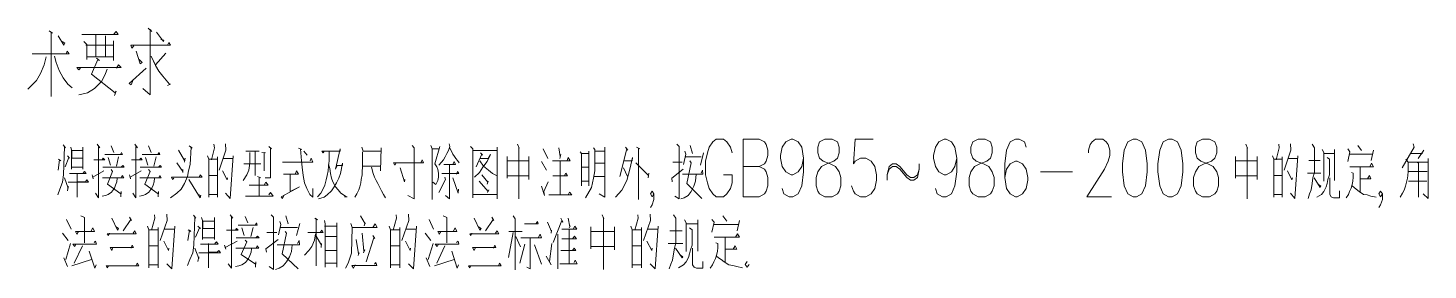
# Model space of a CAD drawing. Header units: millimetres. Extents: x 0 to 829, y 0 to 586.
# Drawn here: x 609.7 to 721.6, y 270.9 to 290.2 of the extents above; entities that cross this region are included whole.
import ezdxf

# ---------------------------------------------------------------- set-up
doc = ezdxf.new("R2010")
doc.units = ezdxf.units.MM

msp = doc.modelspace()

# ---------------------------------------------------------------- linework, layer by layer
at = {"color": 0, "lineweight": 0}
for points in [[(611.378, 289.983333), (611.660222, 289.810472), (611.540278, 289.870444), (611.540278, 284.751639), (611.540278, 288.141833), (610.009222, 288.141833), (612.986667, 288.141833), (612.827917, 288.374667), (612.746778, 288.141833)], [(619.308444, 290.212639), (619.590667, 289.926889), (619.470722, 290.09975), (619.470722, 284.864528), (618.863944, 285.383111)], [(612.101194, 289.581167), (612.545694, 288.833278), (612.626833, 289.006139), (612.42575, 289.122556)], [(613.995611, 289.697583), (616.891917, 289.697583), (616.733167, 289.926889), (616.532083, 289.697583)], [(614.154361, 289.122556), (614.397778, 288.889722), (614.397778, 287.683222), (614.397778, 287.912528), (616.532083, 287.912528), (616.532083, 287.626778), (616.532083, 289.179), (616.532083, 288.833278), (614.316639, 288.833278), (615.120972, 288.833278), (615.120972, 289.637611), (615.120972, 287.912528), (615.8865, 287.912528), (615.8865, 289.581167)], [(618.14075, 288.776833), (617.978472, 288.603972), (617.900861, 288.833278), (621.079389, 288.833278), (620.959444, 289.062583), (620.8395, 288.833278)], [(619.954028, 289.870444), (620.514944, 289.122556), (620.557278, 289.235444), (620.313861, 289.295417)], [(611.134583, 287.912528), (610.975833, 287.281056), (610.693611, 286.589611), (610.372583, 286.014583), (609.688194, 285.326667)], [(611.818972, 287.9725), (611.942444, 287.453917), (612.182333, 286.822444), (612.503361, 286.243889), (612.866722, 285.728833), (613.230083, 285.439556)], [(615.163306, 287.799639), (615.403194, 287.626778), (615.28325, 287.683222), (614.757611, 286.533167), (616.652028, 285.037389), (616.733167, 285.153806), (616.609694, 284.808083)], [(618.341833, 288.374667), (618.662861, 287.3375), (618.825139, 287.453917), (618.58525, 287.683222)], [(620.716028, 288.201806), (619.872889, 287.281056), (619.548333, 287.9725), (619.872889, 287.224611), (620.155111, 286.762472), (620.476139, 286.360306), (620.99825, 285.728833), (621.079389, 285.728833), (620.8395, 285.612417)], [(613.914472, 287.05175), (613.752194, 286.878889), (613.593444, 287.05175), (617.135333, 287.05175), (616.93425, 287.281056), (616.771972, 286.991778)], [(616.006444, 286.935333), (615.8865, 286.589611), (615.604278, 285.958139), (615.001028, 285.383111), (614.436583, 285.037389), (613.752194, 284.864528)], [(618.101944, 286.074556), (617.939667, 285.668861), (617.777389, 285.785278), (619.146167, 286.991778)], [(666.012694, 280.239611), (665.871583, 280.677056), (665.585833, 281.1145), (665.300083, 281.333222), (664.732111, 281.333222), (664.446361, 281.1145), (664.164139, 280.677056), (664.0195, 280.239611), (663.878389, 279.579917), (663.878389, 278.486306), (664.0195, 277.830139), (664.164139, 277.389167), (664.446361, 276.951722), (664.732111, 276.733), (665.300083, 276.733), (665.585833, 276.951722), (665.871583, 277.389167), (666.012694, 277.830139), (666.012694, 278.486306), (665.300083, 278.486306)], [(666.869944, 276.733), (666.869944, 281.333222), (668.150528, 281.333222), (668.577389, 281.1145), (668.7185, 280.895778), (668.863139, 280.458333), (668.863139, 280.020889), (668.7185, 279.579917), (668.577389, 279.361194), (668.150528, 279.142472)], [(671.710056, 279.802167), (671.568944, 279.142472), (671.283194, 278.705028), (670.856333, 278.486306), (670.711694, 278.486306), (670.284833, 278.705028), (670.002611, 279.142472), (669.857972, 279.802167), (669.857972, 280.020889), (670.002611, 280.677056), (670.284833, 281.1145), (670.711694, 281.333222), (670.856333, 281.333222), (671.283194, 281.1145), (671.568944, 280.677056), (671.710056, 279.802167), (671.710056, 278.705028), (671.568944, 277.611417), (671.283194, 276.951722), (670.856333, 276.733), (670.570583, 276.733), (670.143722, 276.951722), (670.002611, 277.389167)], [(677.262778, 281.333222), (675.841083, 281.333222), (675.696444, 279.361194), (675.841083, 279.579917), (676.267944, 279.802167), (676.694806, 279.802167), (677.121667, 279.579917), (677.407417, 279.142472), (677.548528, 278.486306), (677.548528, 278.048861), (677.407417, 277.389167), (677.121667, 276.951722), (676.694806, 276.733), (676.267944, 276.733), (675.841083, 276.951722), (675.696444, 277.170444), (675.555333, 277.611417)], [(683.9585, 279.802167), (683.813861, 279.142472), (683.531639, 278.705028), (683.10125, 278.486306), (682.960139, 278.486306), (682.533278, 278.705028), (682.247528, 279.142472), (682.106417, 279.802167), (682.106417, 280.020889), (682.247528, 280.677056), (682.533278, 281.1145), (682.960139, 281.333222), (683.10125, 281.333222), (683.531639, 281.1145), (683.813861, 280.677056), (683.9585, 279.802167), (683.9585, 278.705028), (683.813861, 277.611417), (683.531639, 276.951722), (683.10125, 276.733), (682.819028, 276.733), (682.392167, 276.951722), (682.247528, 277.389167)], [(689.511222, 280.677056), (689.370111, 281.1145), (688.94325, 281.333222), (688.6575, 281.333222), (688.230639, 281.1145), (687.944889, 280.458333), (687.803778, 279.361194), (687.803778, 278.267583), (687.944889, 277.389167), (688.230639, 276.951722), (688.6575, 276.733), (688.798611, 276.733), (689.225472, 276.951722), (689.511222, 277.389167), (689.652333, 278.048861), (689.652333, 278.267583), (689.511222, 278.92375), (689.225472, 279.361194), (688.798611, 279.579917), (688.6575, 279.579917), (688.230639, 279.361194), (687.944889, 278.92375), (687.803778, 278.267583)], [(694.495972, 280.239611), (694.495972, 280.458333), (694.637083, 280.895778), (694.781722, 281.1145), (695.063944, 281.333222), (695.635444, 281.333222), (695.921194, 281.1145), (696.062306, 280.895778), (696.203417, 280.458333), (696.203417, 280.020889), (696.062306, 279.579917), (695.776556, 278.92375), (694.354861, 276.733), (696.348056, 276.733)], [(612.510417, 280.874611), (612.690333, 280.645306), (612.598611, 280.737028), (612.538639, 278.482778), (612.450444, 277.883056), (612.242306, 277.332722), (612.062389, 276.870583)], [(612.8385, 279.999722), (613.018417, 279.816278), (612.958444, 279.862139), (612.658583, 279.124833)], [(613.110139, 280.691167), (613.166583, 280.461861), (613.166583, 278.941389), (613.166583, 279.078972), (614.066167, 279.078972), (614.066167, 278.941389), (614.066167, 280.691167), (614.066167, 280.412472), (613.198333, 280.412472), (613.198333, 279.816278), (614.034417, 279.816278)], [(615.230333, 280.920472), (615.442, 280.645306), (615.322056, 280.737028), (615.322056, 276.641278), (615.082167, 277.008167)], [(615.830056, 280.091444), (617.234111, 280.091444), (617.174139, 280.274889), (617.085944, 280.091444)], [(616.338056, 280.782889), (616.546194, 280.274889)], [(616.937778, 279.908), (616.757861, 279.170694)], [(618.221889, 280.920472), (618.433556, 280.645306), (618.313611, 280.737028), (618.313611, 276.641278), (618.073722, 277.008167)], [(618.821611, 280.091444), (620.225667, 280.091444), (620.165694, 280.274889), (620.0775, 280.091444)], [(619.329611, 280.782889), (619.53775, 280.274889)], [(619.925806, 279.908), (619.749417, 279.170694)], [(622.589278, 280.782889), (622.829167, 280.599444), (622.737444, 280.691167), (622.64925, 279.308278), (622.529306, 278.803806), (622.437583, 278.345194), (622.201222, 277.791333), (621.929583, 277.332722), (621.6015, 277.008167), (621.0935, 276.641278)], [(621.721444, 280.461861), (622.201222, 279.632833), (622.261194, 279.816278), (622.201222, 279.49525)], [(624.053306, 279.999722), (624.145028, 279.724556), (624.145028, 276.687139)], [(624.561306, 280.920472), (624.593056, 280.645306), (624.353167, 279.678694)], [(624.832944, 279.908), (624.832944, 276.687139)], [(625.489111, 280.966333), (625.520861, 280.461861), (624.981111, 278.849667)], [(626.088833, 279.999722), (625.848944, 276.595417), (625.489111, 277.008167)], [(627.432917, 280.274889), (627.432917, 279.403528), (627.344722, 278.849667), (627.193028, 278.482778), (626.896694, 278.020639)], [(627.104833, 280.366611), (628.180806, 280.366611), (627.852722, 280.366611), (627.852722, 278.436917), (627.852722, 279.357667), (626.956667, 279.357667), (628.30075, 279.357667)], [(628.388944, 280.274889), (628.688806, 280.229028), (628.568861, 280.274889), (628.568861, 278.803806)], [(628.960444, 280.737028), (629.168583, 280.553583), (629.076861, 280.599444), (629.076861, 278.249944), (628.660583, 278.249944)], [(631.320528, 280.599444), (631.560417, 280.507722), (631.472222, 280.553583), (631.560417, 279.586972), (631.620389, 279.078972), (631.680361, 278.436917), (631.800306, 277.837194), (631.980222, 277.378583), (632.220111, 276.916444), (632.456472, 276.687139), (632.456472, 277.378583)], [(631.740333, 280.366611), (632.008444, 280.045583)], [(633.772333, 280.32075), (633.772333, 279.586972), (633.712361, 279.170694), (633.684139, 278.803806), (633.624167, 278.436917), (633.535972, 278.0665), (633.416028, 277.65375), (633.236111, 277.241), (633.116167, 277.008167), (632.848056, 276.733)], [(633.384278, 280.366611), (633.296083, 280.229028), (633.176139, 280.366611), (634.640167, 280.366611), (634.640167, 280.553583), (634.280333, 278.941389), (634.400278, 279.216556)], [(636.435806, 280.32075), (636.435806, 279.078972), (636.404056, 278.757944), (636.404056, 278.482778), (636.344083, 278.112361), (636.315861, 277.837194), (636.227667, 277.516167), (636.135944, 277.286861), (635.987778, 276.962306), (635.836083, 276.687139)], [(636.375833, 280.691167), (636.495778, 280.366611), (637.899833, 280.366611)], [(637.931583, 280.645306), (637.871611, 278.803806)], [(640.411611, 280.82875), (640.563306, 280.645306), (640.563306, 276.549556), (640.055306, 276.824722)], [(641.907389, 280.82875), (641.999111, 280.553583), (641.999111, 276.503694)], [(642.027333, 280.553583), (642.595306, 280.553583)], [(642.627056, 280.737028), (642.235472, 279.357667), (642.387167, 279.124833), (642.475361, 278.895528), (642.507111, 278.620361), (642.507111, 278.299333), (642.475361, 278.020639), (642.295444, 277.699611), (642.059083, 277.883056)], [(643.374944, 280.966333), (643.434917, 280.737028), (643.314972, 280.412472), (643.195028, 280.183167), (643.043333, 279.908), (642.923389, 279.678694), (642.747, 279.49525), (642.535333, 279.262417)], [(643.403167, 280.691167), (643.491361, 280.461861), (643.611306, 280.274889), (643.671278, 280.137306), (643.791222, 279.953861), (643.911167, 279.770417), (644.031111, 279.632833), (644.179278, 279.449389)], [(645.078861, 280.737028), (645.258778, 280.553583), (645.258778, 276.641278), (645.258778, 276.916444), (647.202583, 276.916444), (647.202583, 276.549556), (647.202583, 280.691167), (647.202583, 280.412472), (645.258778, 280.412472)], [(645.886722, 279.770417), (646.482917, 279.770417), (646.662833, 280.091444), (646.394722, 279.541111), (646.066639, 279.078972), (645.795, 278.666222), (645.406944, 278.299333)], [(645.886722, 280.229028), (646.034889, 280.045583), (645.974917, 280.137306), (645.526889, 279.124833)], [(648.846528, 280.920472), (648.966472, 280.599444), (648.934722, 280.691167), (648.934722, 276.549556), (648.934722, 278.391056), (648.038667, 278.391056), (649.742583, 278.391056), (649.742583, 278.112361), (649.742583, 279.953861), (649.742583, 279.586972), (648.010444, 279.586972), (648.010444, 279.953861), (648.010444, 278.204083)], [(650.878528, 280.553583), (651.270111, 279.770417)], [(652.134417, 280.645306), (652.254361, 279.953861), (652.286111, 280.091444), (652.226139, 279.770417)], [(653.841861, 280.32075), (653.961806, 280.183167), (653.961806, 277.607889), (653.961806, 277.974778), (654.529778, 277.974778), (654.529778, 277.607889), (654.529778, 280.366611), (654.529778, 280.183167), (653.930056, 280.183167), (653.930056, 280.229028)], [(654.917833, 280.645306), (655.006028, 280.507722), (655.006028, 279.308278), (655.006028, 278.803806), (654.917833, 278.204083), (654.737917, 277.470306), (654.258139, 276.641278)], [(655.037778, 280.366611), (655.813889, 280.366611), (655.813889, 280.691167), (655.813889, 276.687139), (655.365861, 276.962306)], [(657.457833, 280.691167), (657.6695, 280.461861), (657.577778, 280.553583), (657.009806, 278.345194)], [(658.357417, 280.691167), (658.625528, 280.553583), (658.505583, 280.599444), (658.505583, 276.503694)], [(661.57475, 280.920472), (661.754667, 280.737028), (661.754667, 276.549556), (661.426583, 276.778861)], [(662.202694, 280.366611), (662.290889, 280.137306), (662.1145, 279.308278)], [(662.234444, 279.908), (663.518556, 279.908)], [(662.650722, 280.82875), (662.830639, 280.183167)], [(663.698472, 280.229028), (663.458583, 279.262417)], [(707.090139, 280.920472), (707.210083, 280.599444), (707.181861, 280.691167), (707.181861, 276.549556), (707.181861, 278.391056), (706.285806, 278.391056), (707.989722, 278.391056), (707.989722, 278.112361), (707.989722, 279.953861), (707.989722, 279.586972), (706.254056, 279.586972), (706.254056, 279.953861), (706.254056, 278.204083)], [(709.213861, 279.999722), (709.305583, 279.724556), (709.305583, 276.687139)], [(709.721861, 280.920472), (709.753611, 280.645306), (709.513722, 279.678694)], [(709.9935, 279.908), (709.9935, 276.687139)], [(710.649667, 280.966333), (710.681417, 280.461861), (710.141667, 278.849667)], [(711.249389, 279.999722), (711.0095, 276.595417), (710.649667, 277.008167)], [(712.385333, 280.920472), (712.56525, 280.645306), (712.56525, 278.666222), (712.445306, 278.249944), (712.385333, 277.791333), (712.297139, 277.286861), (712.177194, 276.962306), (712.05725, 276.595417)], [(713.193194, 280.507722), (713.313139, 280.274889), (713.313139, 277.974778)], [(713.373111, 280.183167), (714.180972, 280.183167)], [(714.180972, 280.507722), (714.180972, 278.020639)], [(715.225194, 280.553583), (715.405111, 280.32075), (715.225194, 279.541111)], [(715.345139, 280.137306), (717.228972, 280.137306)], [(716.033056, 280.82875), (716.332917, 280.412472)], [(717.288944, 280.461861), (717.109028, 279.632833)], [(720.449833, 280.966333), (720.538028, 280.691167), (719.582, 279.033111)], [(720.269917, 280.183167), (721.197722, 280.183167)], [(721.314139, 280.461861), (720.866111, 279.770417)], [(612.122361, 279.724556), (612.302278, 279.586972), (612.210556, 279.678694), (612.090611, 278.849667)], [(614.814056, 278.482778), (614.90225, 278.158222), (614.874028, 278.299333), (615.741861, 278.803806)], [(614.962222, 279.678694), (615.830056, 279.678694), (615.710111, 279.816278), (615.621917, 279.678694)], [(615.681889, 279.078972), (617.385806, 279.078972), (617.265861, 279.216556), (617.145917, 279.078972)], [(616.338056, 278.895528), (616.458, 278.757944), (616.038194, 277.745472), (617.117694, 276.962306), (617.145917, 277.14575), (617.117694, 276.733)], [(616.098167, 279.862139), (616.278083, 279.262417)], [(617.802083, 278.482778), (617.893806, 278.158222), (617.862056, 278.299333), (618.729889, 278.803806)], [(617.953778, 279.678694), (618.821611, 279.678694), (618.701667, 279.816278), (618.609944, 279.678694)], [(618.669917, 279.078972), (620.377361, 279.078972), (620.257417, 279.216556), (620.137472, 279.078972)], [(619.329611, 278.895528), (619.449556, 278.757944), (619.02975, 277.745472), (620.105722, 276.962306), (620.137472, 277.14575), (620.105722, 276.733)], [(619.089722, 279.862139), (619.269639, 279.262417)], [(621.6015, 279.449389), (622.081278, 278.757944), (622.081278, 278.895528), (622.081278, 278.666222)], [(624.17325, 279.724556), (624.801194, 279.724556)], [(625.249222, 278.803806), (625.609056, 278.0665), (625.640806, 278.249944)], [(625.309194, 279.770417), (626.028861, 279.770417)], [(630.036417, 279.49525), (632.456472, 279.49525), (632.336528, 279.816278), (632.248333, 279.586972)], [(630.124611, 278.528639), (631.320528, 278.528639), (631.172361, 278.803806), (631.080639, 278.5745)], [(634.340306, 279.216556), (634.851833, 279.216556), (634.851833, 279.403528), (634.671917, 278.5745), (634.551972, 278.204083), (634.372056, 277.837194), (634.163917, 277.516167), (633.95225, 277.195139), (633.624167, 276.870583), (633.384278, 276.687139), (632.908028, 276.549556)], [(633.712361, 279.308278), (633.832306, 278.98725), (633.892278, 278.5745), (633.95225, 278.204083), (634.072194, 277.928917), (634.280333, 277.516167), (634.492, 277.286861), (634.700139, 277.008167), (635.088194, 276.778861), (635.208139, 276.733), (635, 276.733)], [(636.464028, 279.170694), (637.899833, 279.170694)], [(637.151944, 279.078972), (637.303639, 278.5745), (637.391833, 278.299333), (637.543528, 278.020639), (637.659944, 277.791333), (637.811639, 277.470306), (637.959806, 277.195139), (638.1115, 276.916444), (638.287889, 276.641278)], [(639.1275, 279.449389), (639.035778, 279.262417), (638.915833, 279.449389), (641.311194, 279.449389), (641.219472, 279.678694), (641.131278, 279.49525)], [(639.455583, 279.033111), (639.783667, 277.928917), (639.815417, 278.112361)], [(642.955139, 279.308278), (643.882944, 279.308278), (643.763, 279.541111), (643.671278, 279.308278)], [(643.403167, 279.262417), (643.403167, 276.549556), (643.075083, 276.824722)], [(645.82675, 279.586972), (646.123083, 279.170694), (646.514667, 278.849667), (646.84275, 278.5745), (647.142611, 278.436917)], [(650.758583, 279.541111), (651.150167, 278.849667)], [(652.254361, 279.541111), (652.254361, 276.870583), (651.330083, 276.870583), (653.182167, 276.870583), (653.00225, 277.099889), (652.882306, 276.870583)], [(651.626417, 279.586972), (653.034, 279.586972), (652.882306, 279.862139), (652.794111, 279.632833)], [(653.930056, 279.078972), (654.529778, 279.078972)], [(655.037778, 279.403528), (655.785667, 279.403528)], [(657.369639, 279.586972), (657.997583, 279.586972), (658.025806, 279.862139), (657.849417, 279.033111), (657.577778, 278.020639), (657.189722, 277.241), (656.681722, 276.687139)], [(657.309667, 279.033111), (657.63775, 278.345194)], [(658.297444, 279.449389), (659.313444, 278.436917), (659.341667, 278.620361), (659.285222, 278.249944)], [(661.214917, 277.928917), (661.186694, 278.204083), (662.08275, 278.941389)], [(661.246667, 279.49525), (661.994556, 279.49525)], [(662.022778, 278.528639), (663.666722, 278.528639), (663.6385, 278.849667), (663.518556, 278.620361)], [(662.6225, 279.586972), (662.710694, 279.449389), (662.382611, 277.791333), (663.578528, 276.595417)], [(666.869944, 279.142472), (668.150528, 279.142472), (668.577389, 278.92375), (668.7185, 278.705028), (668.863139, 278.267583), (668.863139, 277.611417), (668.7185, 277.170444), (668.577389, 276.951722), (668.150528, 276.733), (666.869944, 276.733)], [(678.40225, 278.048861), (678.40225, 278.486306), (678.546889, 279.142472), (678.829111, 279.361194), (679.114861, 279.361194), (679.400611, 279.142472), (679.968583, 278.486306), (680.254333, 278.267583), (680.540083, 278.267583), (680.825833, 278.486306), (680.966944, 278.92375)], [(678.40225, 278.486306), (678.546889, 278.92375), (678.829111, 279.142472), (679.114861, 279.142472), (679.400611, 278.92375), (679.968583, 278.267583), (680.254333, 278.048861), (680.540083, 278.048861), (680.825833, 278.267583), (680.966944, 278.92375), (680.966944, 279.361194)], [(709.333806, 279.724556), (709.96175, 279.724556)], [(710.409778, 278.803806), (710.769611, 278.0665), (710.801361, 278.249944)], [(710.46975, 279.770417), (711.189417, 279.770417)], [(712.117222, 279.632833), (713.013278, 279.632833)], [(713.58125, 279.862139), (713.761167, 279.724556), (713.761167, 278.482778), (713.641222, 278.112361), (713.58125, 277.791333), (713.493056, 277.516167), (713.313139, 277.14575), (713.133222, 276.916444), (712.745167, 276.687139)], [(715.405111, 279.124833), (717.288944, 279.124833), (717.140778, 279.403528), (716.989083, 279.124833)], [(716.212972, 279.078972), (716.212972, 277.14575)], [(719.881861, 279.724556), (720.05825, 279.49525), (720.05825, 278.757944), (720.030028, 278.436917), (719.998278, 278.204083), (719.938306, 277.883056), (719.850111, 277.562028), (719.730167, 277.241), (719.610222, 277.008167), (719.430306, 276.687139)], [(720.09, 279.49525), (721.64575, 279.49525), (721.64575, 279.770417), (721.64575, 276.595417), (721.254167, 276.962306)], [(720.777917, 279.449389), (720.897861, 279.49525), (720.897861, 276.687139)], [(612.598611, 278.249944), (612.898472, 277.424444), (612.898472, 277.562028), (612.8385, 277.195139)], [(612.898472, 277.883056), (614.514194, 277.883056), (614.39425, 278.0665), (614.274306, 277.928917), (613.618139, 277.928917), (613.618139, 278.620361), (613.618139, 276.687139)], [(613.018417, 278.5745), (614.334278, 278.5745), (614.214333, 278.757944), (614.094389, 278.620361)], [(616.817833, 278.204083), (616.786083, 277.928917), (616.697889, 277.65375), (616.606167, 277.424444), (616.369806, 277.099889), (616.098167, 276.916444), (615.890028, 276.824722), (615.621917, 276.778861)], [(615.650139, 278.249944), (617.354056, 278.249944), (617.234111, 278.436917), (617.174139, 278.299333)], [(619.805861, 278.204083), (619.777639, 277.928917), (619.689444, 277.65375), (619.597722, 277.424444), (619.357833, 277.099889), (619.089722, 276.916444), (618.881583, 276.824722), (618.609944, 276.778861)], [(618.641694, 278.249944), (620.345611, 278.249944), (620.225667, 278.436917), (620.165694, 278.299333)], [(621.361611, 278.204083), (621.241667, 278.112361), (621.153472, 278.299333), (623.605278, 278.299333), (623.457111, 278.482778), (623.365389, 278.299333)], [(622.557528, 278.112361), (623.457111, 276.641278), (623.517083, 276.824722), (623.305417, 276.916444)], [(624.145028, 278.436917), (624.801194, 278.436917)], [(628.032639, 278.345194), (628.30075, 278.249944), (628.180806, 278.299333), (628.180806, 276.778861), (627.073083, 276.778861), (629.288528, 276.778861), (629.076861, 277.054028), (628.960444, 276.870583)], [(627.372944, 277.65375), (628.900472, 277.65375), (628.720556, 277.883056), (628.600611, 277.699611)], [(630.664361, 278.482778), (630.664361, 277.14575), (631.41225, 277.516167), (629.944694, 276.733), (630.036417, 276.595417), (630.156361, 276.824722)], [(643.015111, 278.299333), (643.075083, 278.112361), (642.535333, 277.054028)], [(642.775222, 278.5745), (644.151056, 278.5745), (644.031111, 278.757944), (643.942917, 278.528639)], [(643.671278, 278.249944), (644.091083, 277.008167), (644.122833, 277.332722)], [(645.766778, 277.974778), (646.482917, 277.14575), (646.542889, 277.286861), (646.422944, 277.054028)], [(645.974917, 278.482778), (646.454694, 277.883056), (646.482917, 277.974778), (646.394722, 277.745472)], [(650.758583, 277.562028), (650.998472, 276.824722), (650.9385, 277.14575), (651.298333, 277.928917)], [(651.658167, 278.391056), (652.822333, 278.391056), (652.702389, 278.620361), (652.585972, 278.436917)], [(654.917833, 278.345194), (655.813889, 278.345194)], [(663.1305, 278.528639), (663.070528, 277.974778), (662.922361, 277.562028), (662.710694, 277.14575), (662.470806, 276.824722), (662.174472, 276.641278), (661.902833, 276.549556)], [(690.650694, 278.705028), (693.215389, 278.705028)], [(709.305583, 278.436917), (709.96175, 278.436917)], [(711.997278, 278.620361), (713.07325, 278.620361)], [(712.5335, 278.249944), (713.013278, 277.470306), (713.07325, 277.562028), (712.893333, 277.699611)], [(713.789389, 278.249944), (713.789389, 276.916444), (713.909333, 276.733), (714.08925, 276.641278), (714.569028, 276.641278), (714.569028, 277.195139)], [(715.525056, 278.666222), (715.673222, 278.620361), (715.673222, 278.299333), (715.645, 277.974778), (715.585028, 277.699611), (715.496833, 277.424444), (715.376889, 277.14575), (715.285167, 276.916444), (715.10525, 276.641278)], [(716.272944, 278.158222), (717.080806, 278.158222), (716.960861, 278.436917), (716.812694, 278.158222)], [(720.09, 277.974778), (721.554028, 277.974778)], [(720.118222, 278.757944), (721.585778, 278.757944)], [(624.17325, 276.916444), (624.801194, 276.916444)], [(659.747361, 276.951722), (659.60625, 276.733), (659.461611, 276.951722), (659.60625, 277.170444), (659.747361, 276.951722), (659.747361, 276.514278), (659.60625, 276.076833), (659.461611, 275.858111)], [(709.333806, 276.916444), (709.96175, 276.916444)], [(715.585028, 277.607889), (715.733194, 277.470306), (715.913111, 277.332722), (716.153, 277.14575), (716.481083, 276.916444), (716.780944, 276.870583), (717.080806, 276.778861), (717.500611, 276.687139)], [(717.9945, 276.951722), (717.849861, 276.733), (717.70875, 276.951722), (717.849861, 277.170444), (717.9945, 276.951722), (717.9945, 276.514278), (717.849861, 276.076833), (717.70875, 275.858111)], [(612.778528, 274.919722), (613.131306, 274.140083)], [(613.903889, 275.194889), (614.196694, 275.057306), (614.196694, 273.032361)], [(616.383917, 275.011444), (616.835472, 274.044833), (616.93425, 274.185944), (616.740222, 274.323528)], [(617.802083, 275.103167), (617.964361, 274.828), (617.900861, 274.919722), (617.287028, 273.998972)], [(619.252, 274.369389), (619.34725, 274.090694), (619.34725, 271.056806)], [(619.798806, 275.290139), (619.830556, 275.011444), (619.573028, 274.044833)], [(620.797167, 275.336), (620.828917, 274.828), (620.250361, 273.219333)], [(621.44275, 274.369389), (621.185222, 270.965083), (620.797167, 271.377833)], [(622.924417, 275.244278), (623.114917, 275.011444), (623.019667, 275.103167), (622.956167, 272.848917), (622.857389, 272.252722), (622.635139, 271.698861), (622.441111, 271.24025)], [(623.277194, 274.369389), (623.471222, 274.185944), (623.407722, 274.231806), (623.083167, 273.4945)], [(623.566472, 275.057306), (623.6335, 274.828), (623.6335, 273.311056), (623.6335, 273.448639), (624.596583, 273.448639), (624.596583, 273.311056), (624.596583, 275.057306), (624.596583, 274.782139), (623.66525, 274.782139), (623.66525, 274.185944), (624.564833, 274.185944)], [(625.852472, 275.290139), (626.07825, 275.011444), (625.95125, 275.103167), (625.95125, 271.010944), (625.693722, 271.377833)], [(626.498056, 274.461111), (628.011472, 274.461111), (627.947972, 274.644556), (627.852722, 274.461111)], [(627.044861, 275.149028), (627.270639, 274.644556)], [(629.140361, 275.290139), (629.330861, 275.103167), (629.330861, 270.919222), (628.978083, 271.148528)], [(629.814167, 274.736278), (629.912944, 274.506972), (629.718917, 273.677944)], [(630.297472, 275.194889), (630.4915, 274.552833)], [(631.426361, 274.598694), (631.168833, 273.632083)], [(632.61875, 275.011444), (632.844528, 274.873861), (632.74575, 274.965583), (632.74575, 271.194389), (632.74575, 273.861389), (632.068417, 273.861389), (633.292556, 273.861389), (633.197306, 274.044833), (633.066778, 273.90725)], [(633.391333, 274.828), (633.454833, 274.552833), (633.454833, 271.102667), (633.454833, 271.423694), (634.389694, 271.423694), (634.389694, 271.102667), (634.389694, 274.644556), (634.389694, 274.369389), (633.391333, 274.369389)], [(635.515056, 274.598694), (635.613833, 274.277667), (635.546806, 272.206861), (635.388056, 271.744722), (635.289278, 271.423694), (635.067028, 271.010944)], [(635.613833, 274.277667), (637.610556, 274.277667), (637.448278, 274.552833), (637.25425, 274.277667)], [(636.287639, 275.194889), (636.643944, 274.552833), (636.643944, 274.644556), (636.580444, 274.41525)], [(638.577167, 274.369389), (638.672417, 274.090694), (638.672417, 271.056806)], [(639.123972, 275.290139), (639.155722, 275.011444), (638.898194, 274.044833)], [(640.122333, 275.336), (640.154083, 274.828), (639.575528, 273.219333)], [(640.764389, 274.369389), (640.506861, 270.965083), (640.122333, 271.377833)], [(641.76275, 274.919722), (642.119056, 274.140083)], [(642.891639, 275.194889), (643.180917, 275.057306), (643.180917, 273.032361)], [(645.371667, 275.011444), (645.823222, 274.044833), (645.918472, 274.185944), (645.724444, 274.323528)], [(646.789833, 275.103167), (646.948583, 274.828), (646.885083, 274.919722), (646.274778, 273.998972)], [(648.49375, 275.194889), (648.656028, 274.965583), (648.656028, 270.873361)], [(649.396861, 274.552833), (650.490472, 274.552833), (650.426972, 274.736278), (650.331722, 274.598694)], [(651.231306, 274.690417), (651.555861, 273.953111), (651.555861, 274.044833), (651.524111, 273.815528)], [(652.296694, 275.011444), (652.455444, 274.690417), (652.391944, 274.828), (651.682861, 273.08175)], [(652.391944, 274.140083), (653.584333, 274.140083), (653.422056, 274.369389), (653.295056, 274.140083)], [(652.87525, 275.011444), (653.005778, 274.323528), (653.037528, 274.41525), (652.9705, 274.231806)], [(655.612806, 275.290139), (655.743333, 274.965583), (655.708056, 275.057306), (655.708056, 270.919222), (655.708056, 272.757194), (654.744972, 272.757194), (656.579417, 272.757194), (656.579417, 272.482028), (656.579417, 274.323528), (656.579417, 273.953111), (654.709694, 273.953111), (654.709694, 274.323528), (654.709694, 272.57375)], [(657.898806, 274.369389), (657.997583, 274.090694), (657.997583, 271.056806)], [(658.445611, 275.290139), (658.480889, 275.011444), (658.223361, 274.044833)], [(659.443972, 275.336), (659.47925, 274.828), (658.897167, 273.219333)], [(660.089556, 274.369389), (659.832028, 270.965083), (659.443972, 271.377833)], [(661.313694, 275.290139), (661.507722, 275.011444), (661.507722, 273.032361), (661.377194, 272.619611), (661.313694, 272.161), (661.218444, 271.653), (661.087917, 271.331972), (660.960917, 270.965083)], [(662.181528, 274.873861), (662.312056, 274.644556), (662.312056, 272.344444)], [(662.375556, 274.552833), (663.246917, 274.552833)], [(663.246917, 274.873861), (663.246917, 272.390306)], [(664.372278, 274.919722), (664.566306, 274.690417), (664.372278, 273.90725)], [(664.502806, 274.506972), (666.531278, 274.506972)], [(665.243639, 275.194889), (665.564667, 274.782139)], [(666.594778, 274.828), (666.40075, 273.998972)], [(612.4575, 273.815528), (612.905528, 273.219333)], [(613.713389, 273.953111), (613.582861, 273.723806), (613.487611, 273.953111), (615.001028, 273.953111), (614.8705, 274.231806), (614.7435, 273.998972)], [(616.193417, 273.815528), (616.126389, 273.632083), (616.031139, 273.769667), (618.348889, 273.769667), (618.221889, 273.998972), (618.091361, 273.815528)], [(619.379, 274.090694), (620.056333, 274.090694)], [(620.088083, 274.277667), (620.088083, 271.056806)], [(620.603139, 274.140083), (621.37925, 274.140083)], [(622.504611, 274.090694), (622.698639, 273.953111), (622.599861, 274.044833), (622.472861, 273.219333)], [(625.563194, 274.044833), (626.498056, 274.044833), (626.371056, 274.185944), (626.272278, 274.044833)], [(626.335778, 273.448639), (628.17375, 273.448639), (628.043222, 273.586222), (627.916222, 273.448639)], [(627.044861, 273.265194), (627.175389, 273.127611), (626.723833, 272.115139), (627.884472, 271.331972), (627.916222, 271.515417), (627.884472, 271.102667)], [(626.787333, 274.231806), (626.981361, 273.632083)], [(627.690444, 274.277667), (627.496417, 273.540361)], [(628.752306, 272.298583), (628.720556, 272.57375), (629.687167, 273.311056)], [(628.784056, 273.861389), (629.591917, 273.861389)], [(629.623667, 272.894778), (631.394611, 272.894778), (631.362861, 273.219333), (631.232333, 272.9865)], [(629.849444, 274.277667), (631.232333, 274.277667)], [(630.265722, 273.953111), (630.3645, 273.815528), (630.008194, 272.161), (631.295833, 270.965083)], [(632.68225, 273.769667), (632.587, 273.265194), (632.392972, 272.757194), (632.135444, 272.436167), (631.810889, 272.069278)], [(632.74575, 273.586222), (633.165556, 272.848917), (633.165556, 272.9865), (633.133806, 272.665472)], [(633.454833, 273.540361), (634.326194, 273.540361)], [(635.934861, 273.311056), (636.128889, 272.161), (636.160639, 272.252722), (636.097139, 272.023417)], [(636.418167, 273.815528), (636.545167, 272.390306), (636.612194, 272.482028), (636.513417, 272.252722)], [(637.25425, 273.632083), (637.416528, 273.402778), (637.353028, 273.448639), (636.739194, 271.515417)], [(638.704167, 274.090694), (639.3815, 274.090694)], [(639.41325, 274.277667), (639.41325, 271.056806)], [(639.928306, 274.140083), (640.700889, 274.140083)], [(641.441722, 273.815528), (641.893278, 273.219333)], [(642.697611, 273.953111), (642.570611, 273.723806), (642.471833, 273.953111), (643.98525, 273.953111), (643.85825, 274.231806), (643.727722, 273.998972)], [(645.177639, 273.815528), (645.114139, 273.632083), (645.015361, 273.769667), (647.336639, 273.769667), (647.206111, 273.998972), (647.079111, 273.815528)], [(648.49375, 273.861389), (648.109222, 271.882306)], [(648.140972, 273.953111), (649.202833, 273.953111)], [(648.687778, 273.540361), (649.075833, 272.711333)], [(649.107583, 273.448639), (650.751528, 273.448639), (650.65275, 273.723806), (650.52575, 273.4945)], [(649.848417, 273.448639), (649.848417, 270.965083), (649.590889, 271.102667)], [(652.070917, 273.723806), (652.070917, 270.965083)], [(652.9705, 274.140083), (652.9705, 271.377833), (652.229667, 271.377833), (653.616083, 271.377833), (653.453806, 271.653), (653.358556, 271.469556)], [(652.391944, 273.356917), (653.552583, 273.356917), (653.390306, 273.586222), (653.263306, 273.402778)], [(658.029333, 274.090694), (658.703139, 274.090694)], [(658.738417, 274.277667), (658.738417, 271.056806)], [(659.253472, 274.140083), (660.026056, 274.140083)], [(661.024417, 273.998972), (661.991028, 273.998972)], [(662.601333, 274.231806), (662.795361, 274.090694), (662.795361, 272.848917), (662.664833, 272.482028), (662.601333, 272.161), (662.506083, 271.882306), (662.312056, 271.515417), (662.118028, 271.286111), (661.70175, 271.056806)], [(664.566306, 273.4945), (666.594778, 273.4945), (666.436028, 273.769667), (666.27375, 273.4945)], [(665.437667, 273.448639), (665.437667, 271.515417)], [(612.715028, 271.698861), (613.099556, 272.9865)], [(613.519361, 272.940639), (613.424111, 272.757194), (613.261833, 272.940639), (615.163306, 272.940639), (615.096278, 273.173472), (614.969278, 273.08175)], [(614.034417, 272.803056), (613.388833, 271.423694)], [(614.581222, 272.390306), (615.032778, 271.010944), (615.128028, 271.286111)], [(616.450944, 272.619611), (616.383917, 272.436167), (616.256917, 272.665472), (618.123111, 272.665472), (618.027861, 272.848917), (617.932611, 272.619611)], [(619.34725, 272.803056), (620.056333, 272.803056)], [(620.539639, 273.173472), (620.927694, 272.436167), (620.959444, 272.619611)], [(623.019667, 272.619611), (623.340694, 271.790583), (623.340694, 271.928167), (623.277194, 271.561278)], [(623.340694, 272.252722), (625.079889, 272.252722), (624.952889, 272.436167), (624.822361, 272.298583), (624.116806, 272.298583), (624.116806, 272.9865), (624.116806, 271.056806)], [(623.471222, 272.940639), (624.889389, 272.940639), (624.758861, 273.127611), (624.631861, 272.9865)], [(625.404444, 272.848917), (625.499694, 272.527889), (625.467944, 272.665472), (626.402806, 273.173472)], [(627.559917, 272.57375), (627.528167, 272.298583), (627.432917, 272.023417), (627.334139, 271.790583), (627.076611, 271.469556), (626.787333, 271.286111), (626.561556, 271.194389), (626.272278, 271.148528)], [(626.304028, 272.619611), (628.142, 272.619611), (628.011472, 272.803056), (627.947972, 272.665472)], [(630.812528, 272.894778), (630.749028, 272.344444), (630.590278, 271.928167), (630.3645, 271.515417), (630.106972, 271.194389), (629.782417, 271.010944), (629.493139, 270.919222)], [(633.454833, 272.436167), (634.389694, 272.436167)], [(638.672417, 272.803056), (639.3815, 272.803056)], [(639.864806, 273.173472), (640.249333, 272.436167), (640.281083, 272.619611)], [(641.69925, 271.698861), (642.087306, 272.9865)], [(642.503583, 272.940639), (642.408333, 272.757194), (642.246056, 272.940639), (644.147528, 272.940639), (644.084028, 273.173472), (643.9535, 273.08175)], [(643.018639, 272.803056), (642.376583, 271.423694)], [(643.568972, 272.390306), (644.017, 271.010944), (644.115778, 271.286111)], [(645.435167, 272.619611), (645.371667, 272.436167), (645.241139, 272.665472), (647.110861, 272.665472), (647.015611, 272.848917), (646.916833, 272.619611)], [(649.428611, 272.940639), (649.012333, 271.423694)], [(650.201194, 272.894778), (650.751528, 271.331972)], [(651.136056, 271.977556), (651.524111, 271.286111), (651.393583, 271.561278), (651.587611, 272.9865)], [(652.296694, 272.436167), (653.489083, 272.436167), (653.358556, 272.619611), (653.228028, 272.436167)], [(657.997583, 272.803056), (658.703139, 272.803056)], [(659.186444, 273.173472), (659.5745, 272.436167), (659.60625, 272.619611)], [(660.893889, 272.9865), (662.054528, 272.9865)], [(661.475972, 272.619611), (661.991028, 271.836444), (662.054528, 271.928167), (661.8605, 272.069278)], [(662.827111, 272.619611), (662.827111, 271.286111), (662.957639, 271.102667), (663.148139, 271.010944), (663.663194, 271.010944), (663.663194, 271.561278)], [(664.696833, 273.032361), (664.855583, 272.9865), (664.855583, 272.665472), (664.823833, 272.344444), (664.760333, 272.069278), (664.661556, 271.790583), (664.534556, 271.515417), (664.439306, 271.286111), (664.245278, 271.010944)], [(665.501167, 272.527889), (666.369, 272.527889), (666.242, 272.803056), (666.079722, 272.527889)], [(612.55275, 271.836444), (612.842028, 271.148528)], [(613.198333, 271.194389), (614.77525, 271.698861)], [(616.126389, 271.194389), (616.031139, 271.056806), (615.935889, 271.194389), (618.542917, 271.194389), (618.415917, 271.423694), (618.317139, 271.194389)], [(619.379, 271.286111), (620.056333, 271.286111)], [(635.839611, 271.286111), (635.709083, 271.010944), (635.582083, 271.24025), (637.578806, 271.24025), (637.511778, 271.469556), (637.384778, 271.331972)], [(638.704167, 271.286111), (639.3815, 271.286111)], [(641.5405, 271.836444), (641.829778, 271.148528)], [(642.182556, 271.194389), (643.759472, 271.698861)], [(645.114139, 271.194389), (645.015361, 271.056806), (644.920111, 271.194389), (647.530667, 271.194389), (647.400139, 271.423694), (647.304889, 271.194389)], [(658.029333, 271.286111), (658.703139, 271.286111)], [(664.760333, 271.977556), (664.919083, 271.836444), (665.113111, 271.698861), (665.370639, 271.515417), (665.726944, 271.286111), (666.047972, 271.24025), (666.369, 271.148528), (666.820556, 271.056806)], [(667.198028, 271.540111), (667.046333, 271.321389), (667.198028, 271.102667), (667.35325, 271.321389)]]:
    msp.add_lwpolyline(points, dxfattribs=at)
for points in [[(673.4175, 281.333222), (672.990639, 281.1145), (672.849528, 280.677056), (672.849528, 280.239611), (672.990639, 279.802167), (673.276389, 279.579917), (673.847889, 279.361194), (674.27475, 279.142472), (674.556972, 278.705028), (674.701611, 278.267583), (674.701611, 277.611417), (674.556972, 277.170444), (674.415861, 276.951722), (673.989, 276.733), (673.4175, 276.733), (672.990639, 276.951722), (672.849528, 277.170444), (672.708417, 277.611417), (672.708417, 278.267583), (672.849528, 278.705028), (673.135278, 279.142472), (673.562139, 279.361194), (674.130111, 279.579917), (674.415861, 279.802167), (674.556972, 280.239611), (674.556972, 280.677056), (674.415861, 281.1145), (673.989, 281.333222)], [(685.665944, 281.333222), (685.239083, 281.1145), (685.097972, 280.677056), (685.097972, 280.239611), (685.239083, 279.802167), (685.524833, 279.579917), (686.092806, 279.361194), (686.519667, 279.142472), (686.805417, 278.705028), (686.946528, 278.267583), (686.946528, 277.611417), (686.805417, 277.170444), (686.664306, 276.951722), (686.237444, 276.733), (685.665944, 276.733), (685.239083, 276.951722), (685.097972, 277.170444), (684.953333, 277.611417), (684.953333, 278.267583), (685.097972, 278.705028), (685.380194, 279.142472), (685.807056, 279.361194), (686.378556, 279.579917), (686.664306, 279.802167), (686.805417, 280.239611), (686.805417, 280.677056), (686.664306, 281.1145), (686.237444, 281.333222)], [(698.0555, 281.333222), (697.628639, 281.1145), (697.342889, 280.458333), (697.201778, 279.361194), (697.201778, 278.705028), (697.342889, 277.611417), (697.628639, 276.951722), (698.0555, 276.733), (698.34125, 276.733), (698.768111, 276.951722), (699.053861, 277.611417), (699.194972, 278.705028), (699.194972, 279.361194), (699.053861, 280.458333), (698.768111, 281.1145), (698.34125, 281.333222)], [(700.902417, 281.333222), (700.475556, 281.1145), (700.193333, 280.458333), (700.048694, 279.361194), (700.048694, 278.705028), (700.193333, 277.611417), (700.475556, 276.951722), (700.902417, 276.733), (701.188167, 276.733), (701.615028, 276.951722), (701.900778, 277.611417), (702.041889, 278.705028), (702.041889, 279.361194), (701.900778, 280.458333), (701.615028, 281.1145), (701.188167, 281.333222)], [(703.608222, 281.333222), (703.181361, 281.1145), (703.04025, 280.677056), (703.04025, 280.239611), (703.181361, 279.802167), (703.467111, 279.579917), (704.038611, 279.361194), (704.465472, 279.142472), (704.747694, 278.705028), (704.892333, 278.267583), (704.892333, 277.611417), (704.747694, 277.170444), (704.606583, 276.951722), (704.179722, 276.733), (703.608222, 276.733), (703.181361, 276.951722), (703.04025, 277.170444), (702.899139, 277.611417), (702.899139, 278.267583), (703.04025, 278.705028), (703.326, 279.142472), (703.752861, 279.361194), (704.320833, 279.579917), (704.606583, 279.802167), (704.747694, 280.239611), (704.747694, 280.677056), (704.606583, 281.1145), (704.179722, 281.333222)]]:
    msp.add_lwpolyline(points, close=True, dxfattribs=at)

doc.saveas('drawing.dxf')
